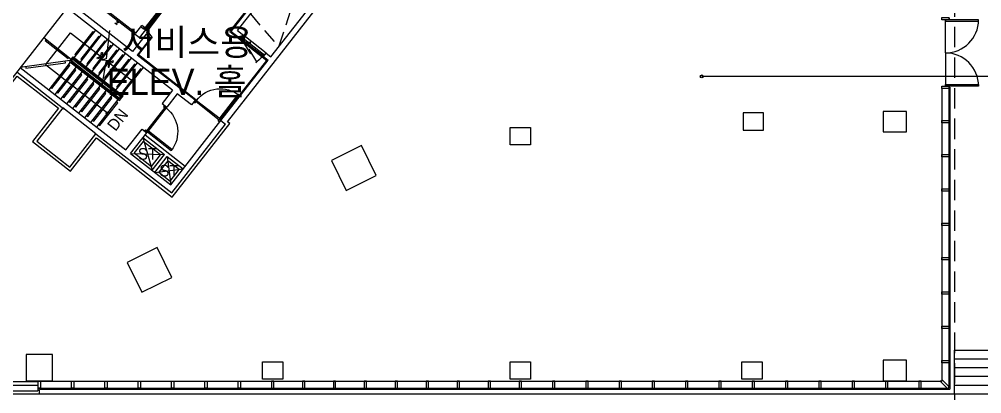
# Model space of a CAD drawing. Header units: millimetres. Extents: x -7616 to 421613, y 91067 to 341353.
# Drawn here: x 371804 to 404833, y 129618 to 142481 of the extents above; entities that cross this region are included whole.
import ezdxf
from ezdxf.enums import TextEntityAlignment as Align

# ---------------------------------------------------------------- set-up
doc = ezdxf.new("R2010")
doc.units = ezdxf.units.MM
doc.header["$LTSCALE"] = 500
doc.header["$MEASUREMENT"] = 0
for name, pattern in [('H0', [0.3, 0.2, -0.1]), ('HIDDEN', [2, 1, -1]), ('HOON1', [3, 2, -1])]:
    doc.linetypes.add(name, pattern=pattern)
doc.layers.add('e-plan', color=9, linetype='CONTINUOUS')
doc.layers.add('e-room-box', color=7, linetype='CONTINUOUS')
doc.styles.add('돋움', font='Dotum.ttf')

# ---------------------------------------------------------------- blocks, each defined once
blk = doc.blocks.new('1F 기둥 140514')
at = {"layer": 'e-plan', "ltscale": 0.5}
for points in [[(455484, 8550), (456284, 8550), (456284, 9250), (455484, 9250)], [(450684, 8600), (451384, 8600), (451384, 9200), (450684, 9200)], [(442684, 8700), (443384, 8700), (443384, 8100), (442684, 8100)], [(426084, 0), (426984, 0), (426984, 900), (426084, 900)], [(455484, 0), (456284, 0), (456284, 700), (455484, 700)], [(434184, 650), (434884, 650), (434884, 50), (434184, 50)], [(442684, 650), (443384, 650), (443384, 50), (442684, 50)], [(450634, 650), (451334, 650), (451334, 50), (450634, 50)]]:
    blk.add_lwpolyline(points, close=True, dxfattribs=at)
blk = doc.blocks.new('A$C633402C3')
at = {"layer": 'e-plan'}
for p, q in [((330605, 39686), (333343, 39686)), ((330605, 39386), (333343, 39386)), ((330606, 39086), (333343, 39086)), ((330605, 38786), (333343, 38786)), ((330605, 38486), (333343, 38486)), ((330605, 38186), (333343, 38186))]:
    blk.add_line(p, q, dxfattribs=at)
blk = doc.blocks.new('1~2F TC-140305')
at = {"layer": 'e-plan', "ltscale": 0.5}
for points in [[(-42535, -120022), (-41393, -120915), (-40500, -119772), (-41643, -118879)], [(-32422, -120691), (-31909, -121720), (-30880, -121207), (-31393, -120178)]]:
    blk.add_lwpolyline(points, close=True, dxfattribs=at)
blk.add_lwpolyline([(-39434, -124187), (-38921, -125216), (-37892, -124703), (-38405, -123674), (-39434, -124187)], dxfattribs=at)
blk = doc.blocks.new('1F 코어')
at = {"layer": 'e-plan'}
blk.add_line((-38724, -111896), (-44665, -119500), dxfattribs=at)
blk.add_blockref('1~2F TC-140305', (0, 0), dxfattribs=at)
blk = doc.blocks.new('A$C1B455614')
at = {"layer": 'e-plan'}
for p, q in [((-2009, 845), (-2009, -845)), ((-64, 845), (-2009, 845)), ((-264, 800), (-1964, 800)), ((-1964, 800), (-1964, -800)), ((-946, 970), (-1046, 970)), ((-946, 870), (-1046, 870)), ((-996, 870), (-996, 970)), ((-264, 800), (-264, 460)), ((-64, 845), (-64, -845)), ((-2067, 375), (-2217, 375)), ((-2217, 375), (-2217, -375)), ((-2117, 450), (-2167, 450)), ((-2167, 400), (-2167, 350)), ((-2117, 400), (-2167, 400)), ((-2117, 350), (-2167, 350)), ((-2142, 553), (-2142, -553)), ((-2117, 400), (-2117, 350)), ((-2067, 375), (-2067, -375)), ((-144, 520), (-264, 520)), ((-144, 460), (-264, 460)), ((-144, 520), (-144, 460)), ((-84, 510), (-124, 510)), ((-124, 510), (-124, -510)), ((-84, 510), (-84, -510)), ((0, 0), (-40, 0)), ((-84, 0, 0), (-124, 0, 0)), ((-84, 0), (-124, 0)), ((0, 0, 0), (-40, 0, 0)), ((-2067, -375), (-2217, -375)), ((-2117, -350), (-2167, -350)), ((-2167, -350), (-2167, -400)), ((-2117, -400), (-2167, -400)), ((-2117, -450), (-2167, -450)), ((-2117, -350), (-2117, -400)), ((-144, -460), (-264, -460)), ((-144, -460, 0), (-264, -460, 0)), ((-264, -460), (-264, -800)), ((-144, -520), (-264, -520)), ((-144, -520, 0), (-264, -520, 0)), ((-144, -460), (-144, -520)), ((-144, -460, 0), (-144, -520, 0)), ((-84, -510), (-124, -510)), ((-84, -510, 0), (-124, -510, 0)), ((-64, -845), (-2009, -845)), ((-264, -800), (-1964, -800)), ((-946, -870), (-1046, -870)), ((-946, -970), (-1046, -970)), ((-996, -870), (-996, -970))]:
    blk.add_line(p, q, dxfattribs=at)
blk.add_lwpolyline([(-40, -510), (-40, 510), (0, 510), (0, -510)], close=True, dxfattribs=at)
blk = doc.blocks.new('A$C6B9375F1')
at = {"layer": 'e-plan'}
blk.add_lwpolyline([(-30, 195), (-30, 155), (10, 155), (10, -80), (-70, -80), (-70, 155), (-30, 155)], dxfattribs=at)
blk = doc.blocks.new('A$C2A8C388E')
at = {"layer": 'e-plan'}
blk.add_lwpolyline([(0, 57), (235, 292), (292, 292), (292, 235), (57, 0), (57, 57)], close=True, dxfattribs=at)
blk = doc.blocks.new('fasd900-100')
at = {"layer": 'e-plan'}
for p, q in [((30, 0), (870, 0)), ((45, -45), (855, -45)), ((45, -100), (855, -100))]:
    blk.add_line(p, q, dxfattribs=at)
at = {"layer": 'e-plan', "linetype": 'HIDDEN'}
blk.add_lwpolyline([(818, 291), (831, 253), (44, -37), (30, 0), (818, 291)], dxfattribs=at)
at = {"layer": 'e-plan'}
for points in [[(0, 0), (0, -100), (30, -100), (30, -100), (45, -100), (45, -45), (30, -45), (30, 0)], [(900, 0), (900, -100), (870, -100), (870, -100), (855, -100), (855, -45), (870, -45), (870, 0)]]:
    blk.add_lwpolyline(points, close=True, dxfattribs=at)
at = {"layer": 'e-plan', "linetype": 'HIDDEN'}
blk.add_arc((30, 0), 840, 0, 20.2667, dxfattribs=at)
blk = doc.blocks.new('fsd1100-100')
at = {"layer": 'e-plan'}
for p, q in [((1070, 0), (30, 0)), ((1055, -45), (45, -45))]:
    blk.add_line(p, q, dxfattribs=at)
blk.add_lwpolyline([(30, 1040), (70, 1040), (70, 1030), (70, 20), (70, 0), (30, 0)], close=True, dxfattribs=at)
for points in [[(0, 0), (0, -100), (45, -100), (45, -45), (30, -45), (30, 0), (0, 0)], [(1100, 0), (1100, -100), (1055, -100), (1055, -45), (1070, -45), (1070, 0), (1100, 0)]]:
    blk.add_lwpolyline(points, dxfattribs=at)
blk.add_arc((30, 0), 1040, 0, 90, dxfattribs=at)

msp = doc.modelspace()

# ---------------------------------------------------------------- linework, layer by layer
at = {"layer": 'e-plan', "linetype": 'HOON1', "ltscale": 0.7}
msp.add_line((403897, 149568), (403897, 126368), dxfattribs=at)
at = {"layer": 'e-plan'}
for p, q in [((379035, 142060), (382951, 147072)), ((379077, 142065), (382143, 145990)), ((379288, 142091), (382031, 145602)), ((380438, 141192), (383181, 144703)), ((375693, 141372), (373565, 143034)), ((377067, 140044), (373442, 142877)), ((403584, 141324), (403584, 142461)), ((373688, 141161), (374427, 142107)), ((379035, 142060), (380304, 141069)), ((379077, 142065), (379471, 141757)), ((379288, 142091), (379564, 141876)), ((372642, 141852), (373587, 141113)), ((373893, 141001), (374632, 141947)), ((374098, 140841), (374837, 141787)), ((376161, 141971), (375693, 141372)), ((376318, 141848), (375851, 141249)), ((375893, 141254), (376348, 141837)), ((376161, 141971), (376318, 141848)), ((380273, 141321), (379564, 141876)), ((374303, 140681), (375042, 141627)), ((374508, 140521), (375247, 141467)), ((373545, 141059), (371841, 140828)), ((373526, 141034), (373649, 141192)), ((373526, 141034), (375244, 139692)), ((373582, 141041), (373656, 141136)), ((373582, 141041), (375237, 139749)), ((373590, 141035), (373605, 141055)), ((373616, 141069), (373602, 141067)), ((373605, 141055), (373648, 141110)), ((373605, 141055), (375244, 139774)), ((373619, 141089), (373627, 141083)), ((373648, 141110), (373664, 141130)), ((373648, 141110), (375287, 139830)), ((373649, 141192), (375367, 139850)), ((373656, 141136), (375311, 139843)), ((374713, 140361), (375452, 141307)), ((374918, 140201), (375657, 141146)), ((377836, 139697), (375851, 141249)), ((377863, 139715), (375893, 141254)), ((378722, 139044), (380304, 141069)), ((378727, 139002), (380346, 141074)), ((380181, 141203), (380346, 141074)), ((380273, 141321), (380438, 141192)), ((403584, 141324), (403584, 140186)), ((371841, 140828), (375466, 137996)), ((372827, 140058), (373565, 141004)), ((373031, 139898), (373770, 140844)), ((373795, 140875), (373810, 140895)), ((373853, 140950), (373869, 140970)), ((374000, 140715), (374015, 140735)), ((374058, 140790), (374074, 140810)), ((375123, 140041), (375861, 140986)), ((375327, 139881), (376066, 140826)), ((371718, 140670), (373334, 139408)), ((373236, 139738), (373975, 140684)), ((373441, 139578), (374180, 140523)), ((374205, 140555), (374220, 140575)), ((374263, 140630), (374278, 140650)), ((374409, 140395), (374425, 140415)), ((374468, 140470), (374483, 140490)), ((373646, 139418), (374385, 140363)), ((373851, 139258), (374590, 140203)), ((374056, 139098), (374795, 140043)), ((374614, 140235), (374630, 140255)), ((374673, 140310), (374688, 140329)), ((374819, 140075), (374835, 140095)), ((374878, 140150), (374893, 140169)), ((377067, 140044), (376710, 139587)), ((403467, 140106), (403467, 130048)), ((403702, 140106), (403702, 129813)), ((403742, 140146), (403742, 129773)), ((374261, 138938), (374999, 139883)), ((374466, 138778), (375204, 139723)), ((375024, 139915), (375040, 139934)), ((375083, 139990), (375098, 140009)), ((375229, 139755), (375244, 139774)), ((375237, 139749), (375311, 139843)), ((375244, 139692), (375367, 139850)), ((375244, 139774), (375287, 139830)), ((375287, 139830), (375303, 139849)), ((377225, 139921), (376868, 139464)), ((377713, 139540), (377225, 139921)), ((376710, 139587), (376868, 139464)), ((377836, 139697), (377713, 139540)), ((377003, 136795), (378727, 139002)), ((377037, 136514), (378884, 138878)), ((378727, 139002), (378884, 138878)), ((374437, 138546), (377037, 136514)), ((375466, 137996), (376020, 138705)), ((375624, 137873), (376178, 138582)), ((376020, 138705), (376178, 138582)), ((376049, 138416), (376789, 137838)), ((376123, 138511), (377502, 137433)), ((375624, 137873), (377003, 136795)), ((376365, 137294), (376789, 137838)), ((376459, 137220), (376884, 137764)), ((376884, 137764), (377428, 137339)), ((368584, 129918), (372437, 129918)), ((368947, 130038), (372457, 130038)), ((372437, 129918), (372437, 129718)), ((372497, 129813), (403702, 129813)), ((372537, 130048), (403467, 130048)), ((367626, 129718), (372437, 129718)), ((372497, 129773), (403742, 129773))]:
    msp.add_line(p, q, dxfattribs=at)
at = {"layer": 'e-plan', "linetype": 'HOON1', "ltscale": 0.5}
for p in [(382031, 145602), (379734, 142662)]:
    msp.add_line(p, (380705, 141533), dxfattribs=at)
at = {"layer": 'e-plan', "ltscale": 0.5}
for p, q in [((379471, 141757), (379564, 141876)), ((380181, 141203), (380273, 141321)), ((376049, 138416), (376365, 137294)), ((375624, 137873), (376789, 137838)), ((376884, 137764), (377003, 136795)), ((376459, 137220), (377428, 137339))]:
    msp.add_line(p, q, dxfattribs=at)
at = {"layer": 'e-plan'}
for points in [[(368423, 131751), (368250, 132317), (366430, 133739), (371736, 140530), (373154, 139422), (372261, 138279), (373562, 137263), (374454, 138406), (377055, 136374), (379025, 138896), (378946, 138957), (385663, 147554)], [(374366, 142028), (374326, 142059), (373711, 141271), (373750, 141240)], [(374904, 142096), (374786, 141120), (374655, 141088), (374895, 141060), (374772, 141021), (374630, 140138)], [(372721, 141791), (372690, 141751), (373478, 141135), (373509, 141175)], [(374835, 139250), (372703, 140916), (373565, 142019), (374637, 141181)], [(374571, 141868), (374531, 141899), (373915, 141111), (373955, 141080)], [(374775, 141708), (374736, 141739), (374120, 140951), (374160, 140920)], [(374980, 141548), (374941, 141579), (374325, 140791), (374365, 140760)], [(375185, 141388), (375146, 141419), (374530, 140631), (374570, 140600)], [(372028, 140853), (372035, 140803), (373390, 140987), (373383, 141037)], [(374602, 141209), (374622, 141341), (374660, 141335), (374637, 141181), (374491, 141119), (374479, 141158), (374602, 141209)], [(375390, 141228), (375351, 141259), (374735, 140471), (374774, 140440)], [(374912, 140966), (375036, 141017), (375022, 141053), (374877, 140994), (374853, 140836), (374893, 140834), (374912, 140966)], [(375595, 141068), (375556, 141098), (374940, 140310), (374979, 140280)], [(372888, 140137), (372927, 140106), (373543, 140894), (373504, 140925)], [(373093, 139977), (373132, 139946), (373748, 140734), (373709, 140765)], [(374877, 140994), (375697, 140354)], [(375800, 140908), (375760, 140938), (375145, 140150), (375184, 140120)], [(376005, 140748), (375965, 140778), (375350, 139990), (375389, 139960)], [(373298, 139817), (373337, 139786), (373953, 140574), (373914, 140605)], [(373503, 139657), (373542, 139626), (374158, 140414), (374118, 140445)], [(373708, 139497), (373747, 139466), (374363, 140254), (374323, 140285)], [(373912, 139337), (373952, 139306), (374568, 140094), (374528, 140125)], [(374117, 139176), (374157, 139146), (374772, 139934), (374733, 139964)], [(374322, 139016), (374362, 138986), (374977, 139774), (374938, 139804)], [(374527, 138856), (374567, 138826), (375182, 139614), (375143, 139644)], [(372497, 129618), (403897, 129618), (403897, 131118)], [(367591, 129618), (372497, 129618), (372497, 129753)]]:
    msp.add_lwpolyline(points, dxfattribs=at)
for points in [[(403584, 142461), (403584, 142411), (404722, 142411), (404722, 142461)], [(403584, 140186), (403584, 140236), (404722, 140236), (404722, 140186)], [(376341, 137426), (376649, 137820), (376058, 138282), (375750, 137888)], [(376987, 136921), (377295, 137315), (376901, 137623), (376593, 137229)]]:
    msp.add_lwpolyline(points, close=True, dxfattribs=at)
msp.add_lwpolyline([(376329, 141852), (376348, 141837, 0.414214), (376355, 141838), (376368, 141855, 0.338213), (376368, 141861), (376231, 142043, 0.066661), (376230, 142044), (376211, 142059, 0.414214), (376204, 142058), (376167, 142011, 0.414214), (376168, 142004), (376179, 141994)], format="xyb", dxfattribs=at)
for centre in [(375697, 140354), (374835, 139250)]:
    msp.add_circle(centre, 50, dxfattribs=at)
for centre, start, end in [((403584, 142461), 270, 360), ((403584, 140186), 0, 90)]:
    msp.add_arc(centre, 1138, start, end, dxfattribs=at)
at = {"layer": 'e-room-box'}
msp.add_line((417579, 140518), (395224, 140518), dxfattribs=at)
msp.add_line((417579, 140518), (395224, 140518), dxfattribs=at)
msp.add_circle((395224, 140518), 50.3, dxfattribs=at)

# ---------------------------------------------------------------- block references
at = {"layer": 'e-plan', "linetype": 'H0'}
msp.add_blockref('A$C633402C3', (73291, 91433), dxfattribs=at)
at = {"layer": 'e-plan'}
for name, p in [('1F 코어', (414937, 258318)), ('1F 기둥 140514', (-54037, 130068))]:
    msp.add_blockref(name, p, dxfattribs=at)
at = {"layer": 'e-plan', "extrusion": (0, 0, -1), "zscale": -1, "rotation": 218.0000019845952}
msp.add_blockref('A$C1B455614', (-376502, 142466), dxfattribs=at)
at = {"layer": 'e-plan'}
for p, rotation in [((403547, 142471), 270), ((403547, 140116), 270), ((403547, 138938), 270), ((403547, 137760), 270), ((403547, 136583), 270), ((403547, 135405), 270), ((403547, 134227), 270), ((403547, 133050), 270), ((403547, 131872), 270), ((403547, 130694), 270), ((372467, 129968), 180), ((373610, 129968), 180), ((374753, 129968), 180), ((375895, 129968), 180), ((377038, 129968), 180), ((378181, 129968), 180), ((379324, 129968), 180)]:
    msp.add_blockref('A$C6B9375F1', p, dxfattribs=dict(at, rotation=rotation))
at = {"layer": 'e-plan', "xscale": -1}
for name, p, rotation in [('fasd900-100', (379453, 141734), 141.9999987639079), ('fsd1100-100', (378730, 139037), 321.9997826608946), ('fsd1100-100', (376184, 138590), 231.9997826606678), ('A$C6B9375F1', (380527, 129968), 180), ('A$C6B9375F1', (381589, 129968), 180), ('A$C6B9375F1', (382652, 129968), 180), ('A$C6B9375F1', (383714, 129968), 180), ('A$C6B9375F1', (384777, 129968), 180), ('A$C6B9375F1', (385839, 129968), 180), ('A$C6B9375F1', (386902, 129968), 180), ('A$C6B9375F1', (387964, 129968), 180), ('A$C6B9375F1', (389027, 129968), 180), ('A$C6B9375F1', (390170, 129968), 180), ('A$C6B9375F1', (391313, 129968), 180), ('A$C6B9375F1', (392455, 129968), 180), ('A$C6B9375F1', (393598, 129968), 180), ('A$C6B9375F1', (394741, 129968), 180), ('A$C6B9375F1', (395884, 129968), 180), ('A$C6B9375F1', (397027, 129968), 180), ('A$C6B9375F1', (398170, 129968), 180), ('A$C6B9375F1', (399313, 129968), 180), ('A$C6B9375F1', (400455, 129968), 180), ('A$C6B9375F1', (401598, 129968), 180), ('A$C6B9375F1', (402741, 129968), 180), ('A$C2A8C388E', (403410, 130105), 180)]:
    msp.add_blockref(name, p, dxfattribs=dict(at, rotation=rotation))

# ---------------------------------------------------------------- texts
at = {"layer": 'e-plan', "style": '돋움'}
for s, p in [('서비스용', (379826, 141242)), ('ELEV. 홀', (379602, 139883))]:
    msp.add_text(s, height=900, dxfattribs=at).set_placement(p, align=Align.RIGHT)
at = {"layer": 'e-plan', "lineweight": 0, "style": '돋움'}
msp.add_text('DN', height=400, rotation=52, dxfattribs=at).set_placement((375181, 139030), align=Align.MIDDLE_CENTER)
for p in [(376207, 137855), (376944, 137279)]:
    msp.add_text('ST', height=400, dxfattribs=at).set_placement(p, align=Align.MIDDLE_CENTER)

doc.saveas('drawing.dxf')
